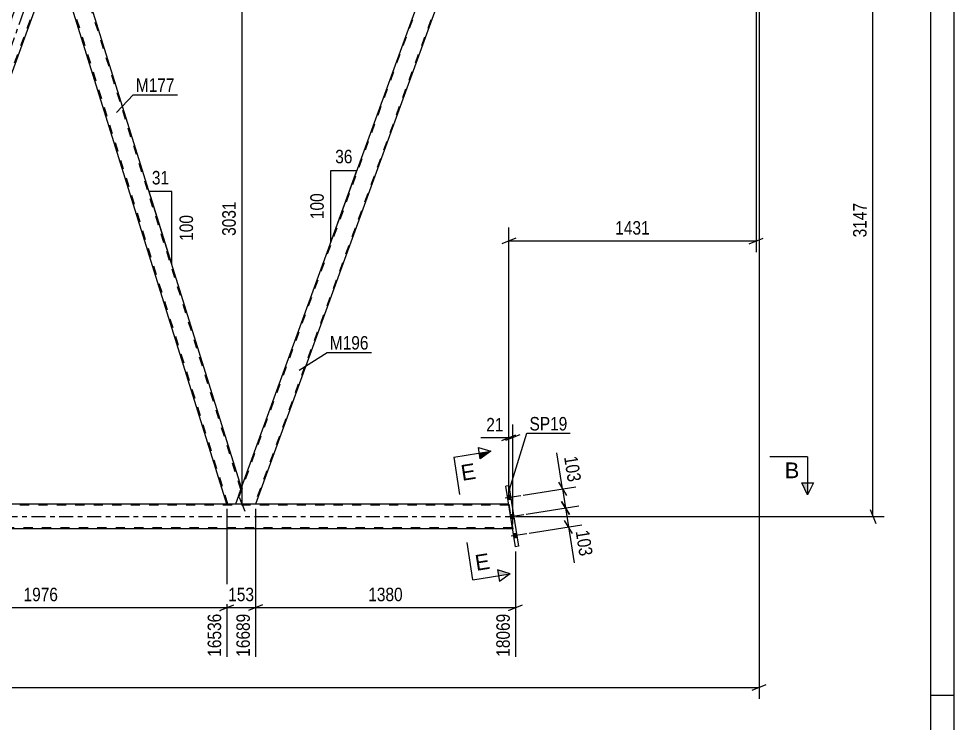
# Model space of a CAD drawing. Header units: millimetres. Extents: x 0 to 841, y 0 to 594.
# Drawn here: x 642.3 to 841, y 292.1 to 441.7 of the extents above; entities that cross this region are included whole.
import ezdxf

# ---------------------------------------------------------------- set-up
doc = ezdxf.new("R2010")
doc.units = ezdxf.units.MM
doc.linetypes.add('DXK_LINE_DOT2', pattern=[3.9198, 1.9599, -1.9599])
doc.linetypes.add('DXK_LINE_DOT3', pattern=[5.9187, 2.979, -0.9799, 0.9799, -0.9799])
doc.styles.add('Arial', font='ARIAL.TTF', dxfattribs={"height": 0.2})
doc.styles.add('Arial Narrow', font='ARIALN.TTF', dxfattribs={"height": 0.2})

# ---------------------------------------------------------------- blocks, each defined once
blk = doc.blocks.new('Unknown-318885327-1133')
at = {"color": 5, "linetype": 'Continuous'}
for p, q in [((841, 0), (841, 594)), ((836, 5), (836, 589)), ((841, 298), (836, 298))]:
    blk.add_line(p, q, dxfattribs=at)
blk = doc.blocks.new('Part-318885327-3900 - 3886')
at = {"color": 7, "linetype": 'DXK_LINE_DOT2'}
for p, q in [((732.6, 459.85), (688.48, 338.63)), ((736.52, 459.85), (692.39, 338.63)), ((689.55, 342.05), (688.31, 338.63)), ((692.56, 338.63), (688.31, 338.63))]:
    blk.add_line(p, q, dxfattribs=at)
at = {"color": 2, "linetype": 'Continuous'}
for p, q in [((732.43, 459.85), (689.55, 342.05)), ((736.69, 459.85), (692.56, 338.63)), ((736.69, 459.85), (732.43, 459.85))]:
    blk.add_line(p, q, dxfattribs=at)
blk = doc.blocks.new('Bolt-318885327-3982 - 3886')
at = {"linetype": 'Continuous'}
for points in [[(746.84, 339.7), (746.7, 340.57), (746.07, 340.47), (746.2, 339.6)], [(746.84, 339.7), (746.7, 340.57), (746.07, 340.47), (746.2, 339.6)], [(746.84, 339.7), (746.7, 340.57), (746.07, 340.47), (746.2, 339.6)], [(747.47, 335.65), (747.34, 336.52), (746.7, 336.42), (746.84, 335.55)], [(747.47, 335.65), (747.34, 336.52), (746.7, 336.42), (746.84, 335.55)], [(748.11, 331.6), (747.97, 332.47), (747.34, 332.37), (747.48, 331.5)], [(748.11, 331.6), (747.97, 332.47), (747.34, 332.37), (747.48, 331.5)], [(748.11, 331.6), (747.97, 332.47), (747.34, 332.37), (747.48, 331.5)]]:
    blk.add_hatch(color=1, dxfattribs=at).paths.add_polyline_path(points)
at = {"color": 1, "linetype": 'Continuous'}
for p, q in [((745.62, 339.96), (748.9, 340.47)), ((745.62, 339.96), (748.9, 340.47)), ((745.62, 339.96), (748.9, 340.47)), ((746.07, 340.47), (746.7, 340.57)), ((746.07, 340.47), (746.7, 340.57)), ((746.07, 340.47), (746.7, 340.57)), ((746.2, 339.6), (746.84, 339.7)), ((746.2, 339.6), (746.84, 339.7)), ((746.2, 339.6), (746.84, 339.7)), ((746.26, 335.91), (749.54, 336.42)), ((746.26, 335.91), (749.54, 336.42)), ((746.7, 336.42), (747.34, 336.52)), ((746.7, 336.42), (747.34, 336.52)), ((746.84, 335.55), (747.47, 335.65)), ((746.84, 335.55), (747.47, 335.65)), ((746.89, 331.86), (750.17, 332.37)), ((746.89, 331.86), (750.17, 332.37)), ((746.89, 331.86), (750.17, 332.37)), ((747.34, 332.37), (747.97, 332.47)), ((747.34, 332.37), (747.97, 332.47)), ((747.34, 332.37), (747.97, 332.47)), ((747.48, 331.5), (748.11, 331.6)), ((747.48, 331.5), (748.11, 331.6)), ((747.48, 331.5), (748.11, 331.6))]:
    blk.add_line(p, q, dxfattribs=at)
blk = doc.blocks.new('Part-318885327-3990 - 3886')
at = {"color": 2, "linetype": 'Continuous'}
for p, q in [((651.55, 459.85), (650.02, 455.65)), ((652.87, 459.85), (651.55, 459.85)), ((689.57, 342.1), (652.87, 459.85)), ((686.46, 338.63), (650, 455.6)), ((650.02, 455.65), (650.02, 455.65)), ((689.55, 342.04), (689.3, 341.36)), ((689.55, 342.05), (689.55, 342.04)), ((689.3, 341.36), (688.31, 338.63))]:
    blk.add_line(p, q, dxfattribs=at)
at = {"color": 7, "linetype": 'DXK_LINE_DOT2'}
for p, q in [((689.44, 341.73), (652.62, 459.85)), ((650.02, 455.65), (650, 455.6)), ((686.71, 338.63), (650.14, 455.97)), ((689.3, 341.36), (689.49, 341.88)), ((689.57, 342.1), (689.55, 342.05)), ((688.31, 338.63), (686.46, 338.63))]:
    blk.add_line(p, q, dxfattribs=at)
blk = doc.blocks.new('Part-318885327-3956 - 3886')
at = {"color": 7, "linetype": 'DXK_LINE_DOT2'}
for p, q in [((746.4, 338.39), (70.85, 338.39)), ((746.36, 338.63), (747.19, 333.35)), ((747.15, 333.59), (70.85, 333.59))]:
    blk.add_line(p, q, dxfattribs=at)
at = {"color": 2, "linetype": 'Continuous'}
for p, q in [((746.36, 338.63), (611.89, 338.63)), ((747.19, 333.35), (611.89, 333.35))]:
    blk.add_line(p, q, dxfattribs=at)
at = {"color": 7, "linetype": 'DXK_LINE_DOT3'}
blk.add_line((70.85, 335.99), (746.77, 335.99), dxfattribs=at)
blk = doc.blocks.new('Part-318885327-3995 - 3886')
at = {"color": 7, "linetype": 'DXK_LINE_DOT3'}
blk.add_line((601.88, 329.23), (652.84, 469.25), dxfattribs=at)
at = {"color": 7, "linetype": 'DXK_LINE_DOT2'}
for p, q in [((647.46, 459.85), (603.34, 338.63)), ((651.38, 459.85), (607.26, 338.63)), ((651.55, 459.85), (650.02, 455.65)), ((603.17, 338.63), (604.93, 343.45)), ((609.19, 343.45), (607.43, 338.63)), ((607.43, 338.63), (603.17, 338.63))]:
    blk.add_line(p, q, dxfattribs=at)
at = {"color": 2, "linetype": 'Continuous'}
for p, q in [((647.29, 459.85), (604.93, 343.45)), ((651.55, 459.85), (647.29, 459.85)), ((650.02, 455.65), (609.19, 343.45))]:
    blk.add_line(p, q, dxfattribs=at)
blk = doc.blocks.new('Part-318885327-4192 - 3886')
at = {"color": 2, "linetype": 'Continuous'}
for p, q in [((746.4, 342.51), (745.76, 342.41)), ((747.78, 329.57), (745.76, 342.41)), ((746.4, 342.51), (748.41, 329.67)), ((748.41, 329.67), (747.78, 329.57))]:
    blk.add_line(p, q, dxfattribs=at)
blk = doc.blocks.new('StraightDimension-318885327-5025 - 3886')
at = {"color": 7, "linetype": 'Continuous'}
for p, q in [((607.43, 337.63), (607.43, 306.22)), ((686.46, 337.63), (686.46, 306.22)), ((608.93, 317.26), (605.93, 316.06)), ((607.43, 316.66), (686.46, 316.66)), ((684.96, 316.06), (687.96, 317.26))]:
    blk.add_line(p, q, dxfattribs=at)
at = {"color": 0}
blk.add_wipeout([(651.2, 317.41), (651.2, 321.61), (642.69, 321.61), (642.69, 317.41)], dxfattribs=at)
at = {"color": 0, "linetype": 'Continuous'}
blk.add_wipeout([(685.86, 315.96), (681.66, 315.96), (681.66, 305.62), (685.86, 305.62)], dxfattribs=at)
at = {"color": 3, "style": 'Arial Narrow'}
blk.add_text('1976', height=2.863, dxfattribs=at).set_placement((643.29, 318.01))
at = {"color": 3, "linetype": 'Continuous', "style": 'Arial Narrow'}
blk.add_text('16536', height=2.863, rotation=90.0002, dxfattribs=at).set_placement((685.26, 306.22))
blk = doc.blocks.new('StraightDimension-318885327-15750 - 3886')
at = {"color": 7, "linetype": 'Continuous'}
for p, q in [((750.08, 336.51), (761.23, 338.26)), ((757.59, 339.21), (759.24, 336.43)), ((758.41, 337.82), (759.05, 333.77)), ((750.71, 332.46), (761.86, 334.21)), ((759.87, 332.38), (758.22, 335.15))]:
    blk.add_line(p, q, dxfattribs=at)
at = {"color": 0}
blk.add_wipeout([(760.91, 326.76), (765.06, 327.41), (764.02, 334.02), (759.87, 333.36)], dxfattribs=at)
at = {"color": 7, "linetype": 'Continuous'}
blk.add_line((759.05, 333.77), (760.25, 326.13), dxfattribs=at)
blk.add_line((759.05, 333.77), (760.25, 326.13), dxfattribs=at)
at = {"color": 3, "style": 'Arial Narrow'}
blk.add_text('103', height=2.863, rotation=-81.0735, dxfattribs=at).set_placement((760.56, 332.86))
blk = doc.blocks.new('AngleDimension-318885327-4328 - 3886')
at = {"color": 7, "linetype": 'Continuous'}
for p, q in [((708.56, 409.49), (714.1, 409.49)), ((708.56, 394.27), (714.1, 409.49)), ((708.56, 394.27), (708.56, 409.49)), ((711.38, 402.01), (714.1, 409.49))]:
    blk.add_line(p, q, dxfattribs=at)
at = {"color": 0}
for points in [[(713.76, 410.39), (713.76, 414.59), (708.9, 414.59), (708.9, 410.39)], [(707.66, 405.22), (703.46, 405.22), (703.46, 398.54), (707.66, 398.54)]]:
    blk.add_wipeout(points, dxfattribs=at)
at = {"color": 3, "style": 'Arial Narrow'}
blk.add_text('36', height=2.863, dxfattribs=at).set_placement((709.5, 410.99))
blk.add_text('100', height=2.863, rotation=90.0002, dxfattribs=at).set_placement((707.06, 399.14))
blk = doc.blocks.new('StraightDimension-318885327-5049 - 3886')
at = {"color": 7, "linetype": 'Continuous'}
for p, q in [((686.46, 337.63), (686.46, 306.22)), ((692.56, 337.63), (692.56, 306.22)), ((684.96, 316.06), (687.96, 317.26)), ((686.46, 316.66), (692.56, 316.66)), ((694.06, 317.26), (691.06, 316.06))]:
    blk.add_line(p, q, dxfattribs=at)
at = {"color": 0}
blk.add_wipeout([(692.86, 317.41), (692.86, 321.61), (686.17, 321.61), (686.17, 317.41)], dxfattribs=at)
at = {"color": 0, "linetype": 'Continuous'}
blk.add_wipeout([(691.96, 315.96), (687.76, 315.96), (687.76, 305.62), (691.96, 305.62)], dxfattribs=at)
at = {"color": 3, "style": 'Arial Narrow'}
blk.add_text('153', height=2.863, dxfattribs=at).set_placement((686.77, 318.01))
at = {"color": 3, "linetype": 'Continuous', "style": 'Arial Narrow'}
blk.add_text('16689', height=2.863, rotation=90.0002, dxfattribs=at).set_placement((691.36, 306.22))
blk = doc.blocks.new('StraightDimension-318885327-15732 - 3886')
at = {"color": 7, "linetype": 'Continuous'}
for p, q in [((798.91, 458.85), (798.91, 392.1)), ((746.36, 339.63), (746.36, 397.35)), ((747.86, 395.1), (744.86, 393.9)), ((746.36, 394.5), (798.91, 394.5)), ((797.41, 393.9), (800.41, 395.1))]:
    blk.add_line(p, q, dxfattribs=at)
at = {"color": 0}
blk.add_wipeout([(776.89, 395.25), (776.89, 399.45), (768.38, 399.45), (768.38, 395.25)], dxfattribs=at)
at = {"color": 3, "style": 'Arial Narrow'}
blk.add_text('1431', height=2.863, dxfattribs=at).set_placement((768.98, 395.85))
blk = doc.blocks.new('StraightDimension-318885327-5101 - 3886')
at = {"color": 7, "linetype": 'Continuous'}
for p, q in [((799.55, 454.35), (799.55, 297.31)), ((798.05, 299.11), (801.05, 300.31)), ((59.99, 299.71), (799.55, 299.71))]:
    blk.add_line(p, q, dxfattribs=at)
blk = doc.blocks.new('StraightDimension-318885327-4717 - 3886')
at = {"color": 7, "linetype": 'Continuous'}
for p, q in [((690.31, 458.35), (689.11, 461.35)), ((743.79, 459.85), (686.86, 459.85)), ((689.71, 338.63), (689.71, 459.85)), ((689.11, 340.13), (690.31, 337.13)), ((715.54, 338.63), (686.86, 338.63))]:
    blk.add_line(p, q, dxfattribs=at)
at = {"color": 0}
blk.add_wipeout([(688.96, 403.49), (684.76, 403.49), (684.76, 394.98), (688.96, 394.98)], dxfattribs=at)
at = {"color": 3, "style": 'Arial Narrow'}
blk.add_text('3031', height=2.863, rotation=90.0002, dxfattribs=at).set_placement((688.36, 395.58))
blk = doc.blocks.new('StraightDimension-318885327-5073 - 3886')
at = {"color": 7, "linetype": 'Continuous'}
for p, q in [((692.56, 337.63), (692.56, 306.22)), ((747.78, 328.57), (747.78, 306.22)), ((694.06, 317.26), (691.06, 316.06)), ((692.56, 316.66), (747.78, 316.66)), ((746.28, 316.06), (749.28, 317.26))]:
    blk.add_line(p, q, dxfattribs=at)
at = {"color": 0}
blk.add_wipeout([(724.43, 317.41), (724.43, 321.61), (715.92, 321.61), (715.92, 317.41)], dxfattribs=at)
at = {"color": 0, "linetype": 'Continuous'}
blk.add_wipeout([(747.18, 315.96), (742.98, 315.96), (742.98, 305.62), (747.18, 305.62)], dxfattribs=at)
at = {"color": 3, "style": 'Arial Narrow'}
blk.add_text('1380', height=2.863, dxfattribs=at).set_placement((716.52, 318.01))
at = {"color": 3, "linetype": 'Continuous', "style": 'Arial Narrow'}
blk.add_text('18069', height=2.863, rotation=90.0002, dxfattribs=at).set_placement((746.58, 306.22))
blk = doc.blocks.new('AngleDimension-318885327-5123 - 3886')
at = {"color": 7, "linetype": 'Continuous'}
for p, q in [((671.95, 398.65), (669.96, 405)), ((674.79, 405), (669.96, 405)), ((674.79, 389.54), (669.96, 405)), ((674.79, 389.54), (674.79, 405))]:
    blk.add_line(p, q, dxfattribs=at)
at = {"color": 0}
for points in [[(674.8, 405.9), (674.8, 410.1), (669.95, 410.1), (669.95, 405.9)], [(679.89, 400.61), (675.69, 400.61), (675.69, 393.93), (679.89, 393.93)]]:
    blk.add_wipeout(points, dxfattribs=at)
at = {"color": 3, "style": 'Arial Narrow'}
blk.add_text('31', height=2.863, dxfattribs=at).set_placement((670.55, 406.5))
blk.add_text('100', height=2.863, rotation=90.0002, dxfattribs=at).set_placement((679.29, 394.53))
blk = doc.blocks.new('StraightDimension-318885327-15701 - 3886')
at = {"color": 7, "linetype": 'Continuous'}
for p, q in [((824.31, 460.35), (823.11, 463.35)), ((799.91, 461.85), (826.11, 461.85)), ((823.71, 335.99), (823.71, 461.85)), ((747.77, 335.99), (826.11, 335.99)), ((823.11, 337.49), (824.31, 334.49))]:
    blk.add_line(p, q, dxfattribs=at)
at = {"color": 0}
blk.add_wipeout([(822.96, 403.17), (818.76, 403.17), (818.76, 394.66), (822.96, 394.66)], dxfattribs=at)
at = {"color": 3, "style": 'Arial Narrow'}
blk.add_text('3147', height=2.863, rotation=90.0002, dxfattribs=at).set_placement((822.36, 395.26))
blk = doc.blocks.new('StraightDimension-318885327-15751 - 3886')
at = {"color": 7, "linetype": 'Continuous'}
for p, q in [((749.44, 340.56), (760.59, 342.31)), ((756.95, 343.26), (758.6, 340.48)), ((757.78, 341.87), (758.41, 337.82)), ((750.08, 336.51), (761.23, 338.26)), ((759.24, 336.43), (757.59, 339.21))]:
    blk.add_line(p, q, dxfattribs=at)
at = {"color": 0}
blk.add_wipeout([(758.44, 342.5), (762.59, 343.15), (761.55, 349.76), (757.4, 349.11)], dxfattribs=at)
at = {"color": 7, "linetype": 'Continuous'}
blk.add_line((757.78, 341.87), (756.58, 349.51), dxfattribs=at)
blk.add_line((757.78, 341.87), (756.58, 349.51), dxfattribs=at)
at = {"color": 3, "style": 'Arial Narrow'}
blk.add_text('103', height=2.863, rotation=-81.0735, dxfattribs=at).set_placement((758.09, 348.61))
blk = doc.blocks.new('StraightDimension-318885327-16151 - 3886')
at = {"color": 7, "linetype": 'Continuous'}
for p, q in [((746.36, 339.63), (746.36, 355.56)), ((747.19, 334.35), (747.19, 355.56)), ((744.86, 352.11), (747.86, 353.31)), ((748.69, 353.31), (745.69, 352.11)), ((746.36, 352.71), (747.19, 352.71))]:
    blk.add_line(p, q, dxfattribs=at)
at = {"color": 0}
blk.add_wipeout([(745.83, 353.46), (745.83, 357.66), (740.98, 357.66), (740.98, 353.46)], dxfattribs=at)
at = {"color": 7, "linetype": 'Continuous'}
blk.add_line((746.36, 352.71), (740.45, 352.71), dxfattribs=at)
blk.add_line((746.36, 352.71), (740.45, 352.71), dxfattribs=at)
at = {"color": 3, "style": 'Arial Narrow'}
blk.add_text('21', height=2.863, dxfattribs=at).set_placement((741.58, 354.06))
blk = doc.blocks.new('Mark-318885327-3896 - 3886')
at = {"color": 0}
blk.add_wipeout([(716.57, 371.44), (716.57, 374.44), (708.35, 374.44), (708.35, 371.44)], dxfattribs=at)
blk.add_wipeout([(716.57, 371.44), (716.57, 374.44), (708.35, 374.44), (708.35, 371.44)], dxfattribs=at)
at = {"color": 30, "linetype": 'Continuous'}
for p, q in [((701.86, 367.07), (707.75, 370.84)), ((707.75, 370.84), (717.17, 370.84))]:
    blk.add_line(p, q, dxfattribs=at)
at = {"color": 3, "style": 'Arial Narrow'}
blk.add_text('M196', height=2.863, dxfattribs=at).set_placement((708.35, 371.44))
blk = doc.blocks.new('Mark-318885327-4188 - 3886')
at = {"color": 0}
blk.add_wipeout([(758.8, 354.26), (758.8, 357.26), (750.77, 357.26), (750.77, 354.26)], dxfattribs=at)
blk.add_wipeout([(758.8, 354.26), (758.8, 357.26), (750.77, 357.26), (750.77, 354.26)], dxfattribs=at)
at = {"color": 30, "linetype": 'Continuous'}
for p, q in [((746.51, 341.73), (750.17, 353.66)), ((750.17, 353.66), (759.4, 353.66))]:
    blk.add_line(p, q, dxfattribs=at)
at = {"color": 3, "style": 'Arial Narrow'}
blk.add_text('SP19', height=2.863, dxfattribs=at).set_placement((750.77, 354.26))
blk = doc.blocks.new('Mark-318885327-3986 - 3886')
at = {"color": 0}
blk.add_wipeout([(675.36, 426.16), (675.36, 429.16), (667.14, 429.16), (667.14, 426.16)], dxfattribs=at)
blk.add_wipeout([(675.36, 426.16), (675.36, 429.16), (667.14, 429.16), (667.14, 426.16)], dxfattribs=at)
at = {"color": 30, "linetype": 'Continuous'}
for p, q in [((663.05, 421.81), (666.54, 425.56)), ((666.54, 425.56), (675.96, 425.56))]:
    blk.add_line(p, q, dxfattribs=at)
at = {"color": 3, "style": 'Arial Narrow'}
blk.add_text('M177', height=2.863, dxfattribs=at).set_placement((667.14, 426.16))
blk = doc.blocks.new('SectionMark-318885327-5614 - 3886')
at = {"linetype": 'Continuous'}
blk.add_hatch(color=6, dxfattribs=at).paths.add_polyline_path([(808.58, 343.13), (809.83, 343.13), (809.83, 340.63)])
at = {"color": 6, "linetype": 'Continuous'}
for p, q in [((809.83, 348.63), (801.83, 348.63)), ((809.83, 348.63), (809.83, 340.63)), ((808.58, 343.13), (811.08, 343.13)), ((809.83, 340.63), (808.58, 343.13)), ((811.08, 343.13), (809.83, 340.63))]:
    blk.add_line(p, q, dxfattribs=at)
at = {"color": 0, "linetype": 'Continuous'}
blk.add_wipeout([(808.08, 344.13), (808.08, 347.63), (804.97, 347.63), (804.97, 344.13)], dxfattribs=at)
at = {"color": 3, "linetype": 'Continuous', "style": 'Arial'}
blk.add_text('B', height=3.34, dxfattribs=at).set_placement((804.97, 344.13))
blk = doc.blocks.new('SectionMark-318885327-16000 - 3886')
at = {"linetype": 'Continuous'}
blk.add_hatch(color=6, dxfattribs=at).paths.add_polyline_path([(744.19, 323.42), (744, 324.65), (746.66, 323.8)])
at = {"color": 6, "linetype": 'Continuous'}
for p, q in [((734.67, 348.59), (742.57, 349.84)), ((739.91, 350.68), (742.57, 349.84)), ((746.66, 323.8), (744, 324.65)), ((744, 324.65), (744.38, 322.18)), ((746.66, 323.8), (744.38, 322.18))]:
    blk.add_line(p, q, dxfattribs=at)
at = {"color": 0, "linetype": 'Continuous'}
for points in [[(739.55, 344.05), (739, 347.5), (735.93, 347.02), (736.47, 343.56)], [(742.55, 324.93), (742, 328.39), (738.93, 327.9), (739.47, 324.45)]]:
    blk.add_wipeout(points, dxfattribs=at)
at = {"linetype": 'Continuous'}
blk.add_hatch(color=6, dxfattribs=at).paths.add_polyline_path([(740.3, 348.21), (740.1, 349.45), (742.57, 349.84)])
at = {"color": 6, "linetype": 'Continuous'}
for p, q in [((740.3, 348.21), (739.91, 350.68)), ((742.57, 349.84), (740.3, 348.21)), ((734.67, 348.59), (735.91, 340.69)), ((738.76, 322.56), (737.52, 330.47)), ((738.76, 322.56), (746.66, 323.8))]:
    blk.add_line(p, q, dxfattribs=at)
at = {"color": 3, "linetype": 'Continuous', "style": 'Arial'}
for p in [(736.47, 343.56), (739.47, 324.45)]:
    blk.add_text('E', height=3.34, rotation=8.921, dxfattribs=at).set_placement(p)

msp = doc.modelspace()

# ---------------------------------------------------------------- block references
for name in ['Unknown-318885327-1133', 'Part-318885327-3995 - 3886', 'Part-318885327-3990 - 3886', 'Part-318885327-3900 - 3886', 'Part-318885327-4192 - 3886', 'Bolt-318885327-3982 - 3886', 'Part-318885327-3956 - 3886']:
    msp.add_blockref(name, (0, 0))

# ---------------------------------------------------------------- next in the draw order: block references
for name in ['AngleDimension-318885327-4328 - 3886', 'StraightDimension-318885327-15750 - 3886', 'StraightDimension-318885327-5025 - 3886']:
    msp.add_blockref(name, (0, 0))

# ---------------------------------------------------------------- next in the draw order: block references
for name in ['StraightDimension-318885327-15732 - 3886', 'StraightDimension-318885327-5049 - 3886']:
    msp.add_blockref(name, (0, 0))

# ---------------------------------------------------------------- next in the draw order: block references
msp.add_blockref('StraightDimension-318885327-5101 - 3886', (0, 0))

# ---------------------------------------------------------------- next in the draw order: block references
for name in ['StraightDimension-318885327-4717 - 3886', 'Mark-318885327-3986 - 3886', 'AngleDimension-318885327-5123 - 3886']:
    msp.add_blockref(name, (0, 0))

# ---------------------------------------------------------------- next in the draw order: block references
for name in ['Mark-318885327-3896 - 3886', 'StraightDimension-318885327-5073 - 3886']:
    msp.add_blockref(name, (0, 0))

# ---------------------------------------------------------------- next in the draw order: block references
msp.add_blockref('StraightDimension-318885327-15701 - 3886', (0, 0))

# ---------------------------------------------------------------- next in the draw order: block references
msp.add_blockref('StraightDimension-318885327-15751 - 3886', (0, 0))

# ---------------------------------------------------------------- next in the draw order: block references
msp.add_blockref('StraightDimension-318885327-16151 - 3886', (0, 0))

# ---------------------------------------------------------------- next in the draw order: block references
msp.add_blockref('Mark-318885327-4188 - 3886', (0, 0))

# ---------------------------------------------------------------- next in the draw order: block references
msp.add_blockref('SectionMark-318885327-5614 - 3886', (0, 0))

# ---------------------------------------------------------------- next in the draw order: block references
msp.add_blockref('SectionMark-318885327-16000 - 3886', (0, 0))

doc.saveas('drawing.dxf')
